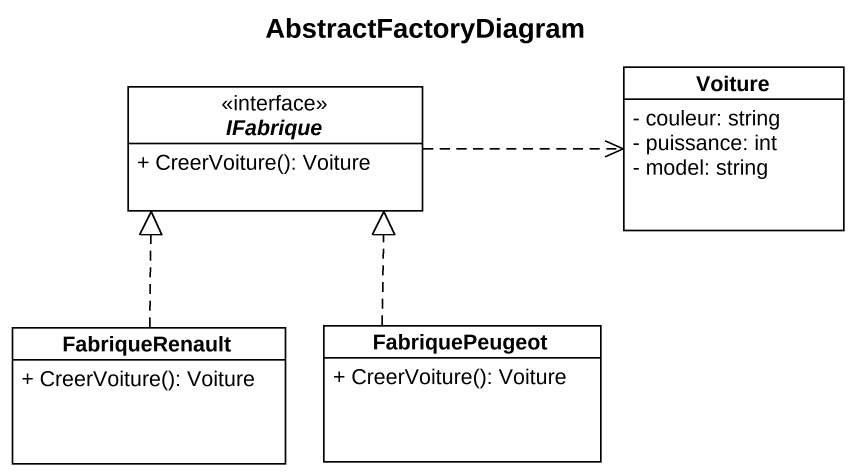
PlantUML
@startuml
title AbstractFactoryDiagram
hide circle
hide empty members
skinparam classAttributeIconSize 0
class Voiture {
  - couleur: string
  - puissance: int
  - model: string
}
interface IFabrique <<interface>> {
  + CreerVoiture(): Voiture
}
class FabriqueRenault {
  + CreerVoiture(): Voiture
}
class FabriquePeugeot {
  + CreerVoiture(): Voiture
}
IFabrique .right.> Voiture
FabriqueRenault .up.|> IFabrique
FabriquePeugeot .up.|> IFabrique
@enduml
